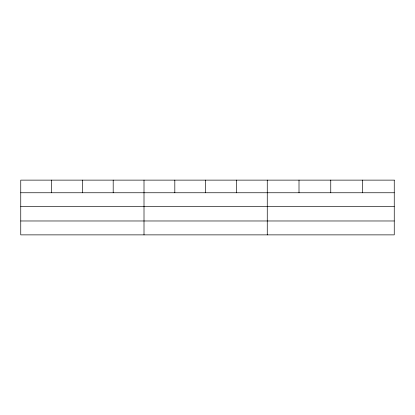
<?xml version="1.0" encoding="UTF-8"?>
<svg xmlns="http://www.w3.org/2000/svg" width="415" height="415" viewBox="0 0 415 415"><rect width="100%" height="100%" fill="white"/><g stroke="black" fill="none" stroke-linecap="round" stroke-linejoin="round"><path stroke-width="0.62" d="M20.75 192.757L394.25 192.757M20.75 206.654L394.25 206.654M20.75 220.977L394.25 220.977M362.502 180.126L362.502 192.757M330.755 180.126L330.755 192.757M299.007 180.126L299.007 192.757M267.26 180.126L267.26 234.874M236.446 180.126L236.446 192.757M205.632 180.126L205.632 192.757M174.819 180.126L174.819 192.757M144.005 180.126L144.005 234.874M113.191 180.126L113.191 192.757M82.378 180.126L82.378 192.757M51.564 180.126L51.564 192.757M394.25 180.126L20.75 180.126L20.75 234.874L394.25 234.874L394.25 180.126"/></g></svg>
